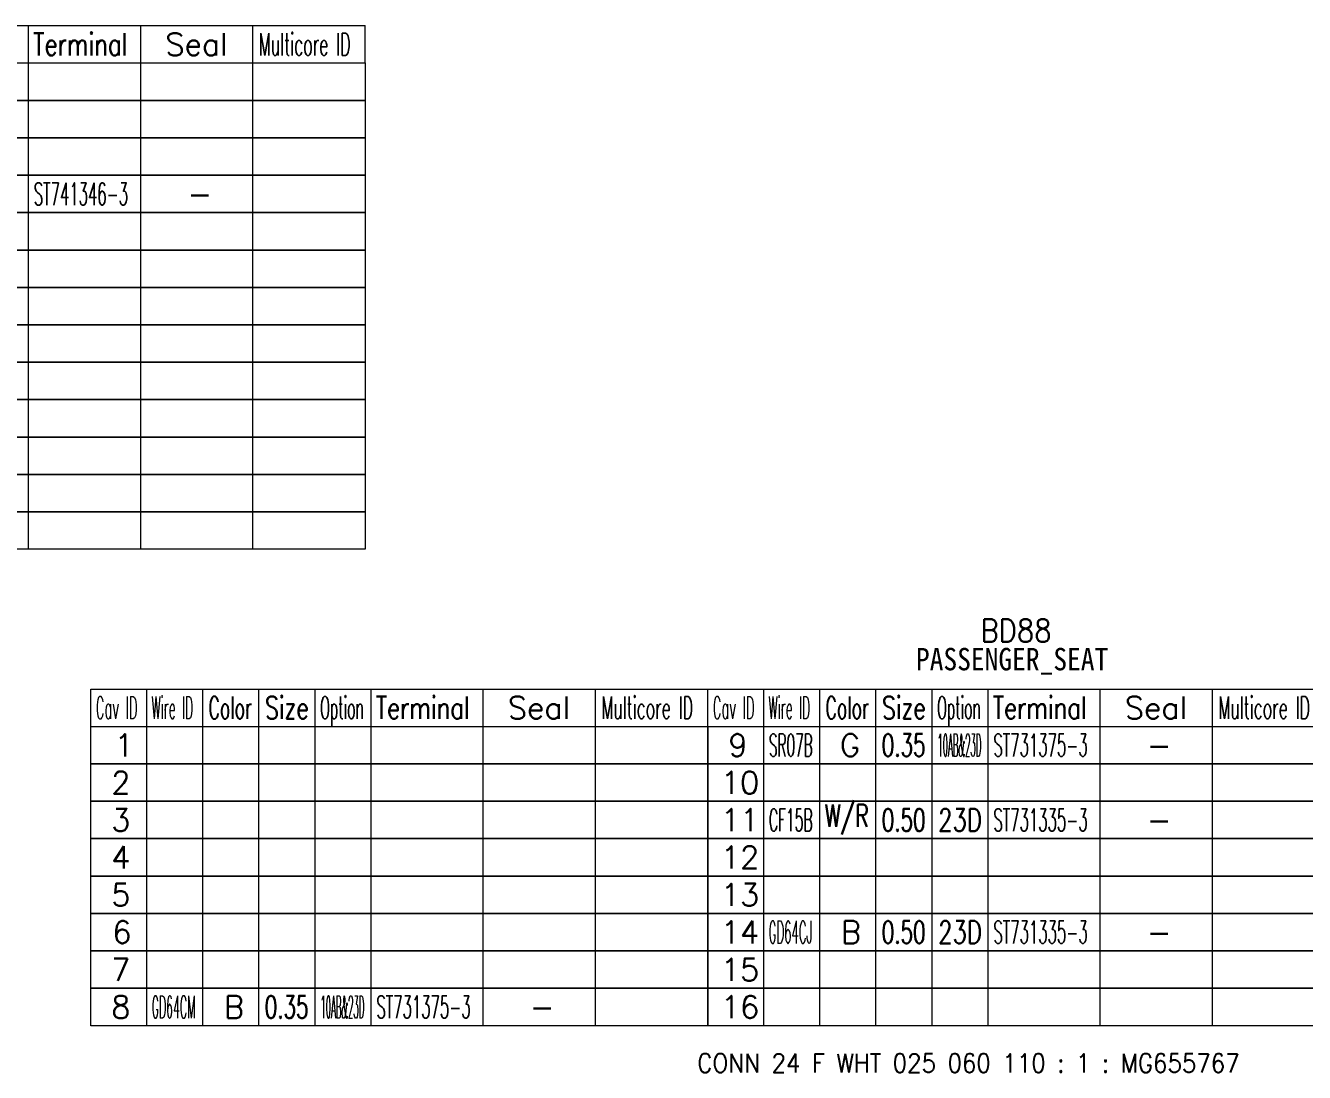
# Model space of a CAD drawing. Header units: inches. Extents: x 47316 to 59086, y 3141 to 11743.
# Drawn here: x 50846 to 51017, y 6081.9 to 6221.8 of the extents above; entities that cross this region are included whole.
import ezdxf

# ---------------------------------------------------------------- set-up
doc = ezdxf.new("R2010")
doc.units = ezdxf.units.IN
doc.header["$MEASUREMENT"] = 0
doc.styles.get("Standard").update_dxf_attribs({"font": ''})
doc.styles.get('Standard').set_extended_font_data('SimSun')

msp = doc.modelspace()

# ---------------------------------------------------------------- linework, layer by layer
at = {"color": 0, "linetype": 'Continuous', "lineweight": 15}
for p, q in [((50478.85, 6221.81), (50891.35, 6221.81)), ((50478.85, 6216.81), (50891.35, 6216.81)), ((50854.66, 6133.12), (51102.16, 6133.12)), ((50854.66, 6128.12), (50854.66, 6133.12)), ((50854.66, 6128.12), (51102.16, 6128.12))]:
    msp.add_line(p, q, dxfattribs=at)
at = {"color": 7, "linetype": 'Continuous', "lineweight": 15}
for p, q in [((50846.35, 6216.81), (50846.35, 6221.81)), ((50861.35, 6216.81), (50861.35, 6221.81)), ((50876.35, 6216.81), (50876.35, 6221.81)), ((50891.35, 6216.81), (50891.35, 6221.81)), ((50862.16, 6128.12), (50862.16, 6133.12)), ((50869.66, 6128.12), (50869.66, 6133.12)), ((50877.16, 6128.12), (50877.16, 6133.12)), ((50884.66, 6128.12), (50884.66, 6133.12)), ((50892.16, 6128.12), (50892.16, 6133.12)), ((50907.16, 6128.12), (50907.16, 6133.12)), ((50922.16, 6128.12), (50922.16, 6133.12)), ((50937.16, 6128.12), (50937.16, 6133.12)), ((50944.66, 6128.12), (50944.66, 6133.12)), ((50952.16, 6128.12), (50952.16, 6133.12)), ((50959.66, 6128.12), (50959.66, 6133.12)), ((50967.16, 6128.12), (50967.16, 6133.12)), ((50974.66, 6128.12), (50974.66, 6133.12)), ((50989.66, 6128.12), (50989.66, 6133.12)), ((51004.66, 6128.12), (51004.66, 6133.12))]:
    msp.add_line(p, q, dxfattribs=at)
at = {"color": 102, "linetype": 'Continuous', "lineweight": 15}
for p, q in [((50846.35, 6211.81), (50846.35, 6216.81)), ((50861.35, 6211.81), (50861.35, 6216.81)), ((50876.35, 6211.81), (50876.35, 6216.81)), ((50846.35, 6206.81), (50846.35, 6211.81)), ((50861.35, 6206.81), (50861.35, 6211.81)), ((50876.35, 6206.81), (50876.35, 6211.81)), ((50846.35, 6201.81), (50846.35, 6206.81)), ((50861.35, 6201.81), (50861.35, 6206.81)), ((50876.35, 6201.81), (50876.35, 6206.81)), ((50846.35, 6196.81), (50846.35, 6201.81)), ((50861.35, 6196.81), (50861.35, 6201.81)), ((50876.35, 6196.81), (50876.35, 6201.81)), ((50846.35, 6191.81), (50846.35, 6196.81)), ((50861.35, 6191.81), (50861.35, 6196.81)), ((50876.35, 6191.81), (50876.35, 6196.81)), ((50846.35, 6186.81), (50846.35, 6191.81)), ((50861.35, 6186.81), (50861.35, 6191.81)), ((50876.35, 6186.81), (50876.35, 6191.81)), ((50846.35, 6181.81), (50846.35, 6186.81)), ((50861.35, 6181.81), (50861.35, 6186.81)), ((50876.35, 6181.81), (50876.35, 6186.81)), ((50846.35, 6176.81), (50846.35, 6181.81)), ((50861.35, 6176.81), (50861.35, 6181.81)), ((50876.35, 6176.81), (50876.35, 6181.81)), ((50846.35, 6171.81), (50846.35, 6176.81)), ((50861.35, 6171.81), (50861.35, 6176.81)), ((50876.35, 6171.81), (50876.35, 6176.81)), ((50846.35, 6166.81), (50846.35, 6171.81)), ((50861.35, 6166.81), (50861.35, 6171.81)), ((50876.35, 6166.81), (50876.35, 6171.81)), ((50846.35, 6161.81), (50846.35, 6166.81)), ((50861.35, 6161.81), (50861.35, 6166.81)), ((50876.35, 6161.81), (50876.35, 6166.81)), ((50846.35, 6156.81), (50846.35, 6161.81)), ((50861.35, 6156.81), (50861.35, 6161.81)), ((50876.35, 6156.81), (50876.35, 6161.81)), ((50846.35, 6151.81), (50846.35, 6156.81)), ((50861.35, 6151.81), (50861.35, 6156.81)), ((50876.35, 6151.81), (50876.35, 6156.81)), ((50862.16, 6123.12), (50862.16, 6128.12)), ((50869.66, 6123.12), (50869.66, 6128.12)), ((50877.16, 6123.12), (50877.16, 6128.12)), ((50884.66, 6123.12), (50884.66, 6128.12)), ((50892.16, 6123.12), (50892.16, 6128.12)), ((50907.16, 6123.12), (50907.16, 6128.12)), ((50922.16, 6123.12), (50922.16, 6128.12)), ((50944.66, 6123.12), (50944.66, 6128.12)), ((50952.16, 6123.12), (50952.16, 6128.12)), ((50959.66, 6123.12), (50959.66, 6128.12)), ((50967.16, 6123.12), (50967.16, 6128.12)), ((50974.66, 6123.12), (50974.66, 6128.12)), ((50989.66, 6123.12), (50989.66, 6128.12)), ((51004.66, 6123.12), (51004.66, 6128.12)), ((50862.16, 6118.12), (50862.16, 6123.12)), ((50869.66, 6118.12), (50869.66, 6123.12)), ((50877.16, 6118.12), (50877.16, 6123.12)), ((50884.66, 6118.12), (50884.66, 6123.12)), ((50892.16, 6118.12), (50892.16, 6123.12)), ((50907.16, 6118.12), (50907.16, 6123.12)), ((50922.16, 6118.12), (50922.16, 6123.12)), ((50944.66, 6118.12), (50944.66, 6123.12)), ((50952.16, 6118.12), (50952.16, 6123.12)), ((50959.66, 6118.12), (50959.66, 6123.12)), ((50967.16, 6118.12), (50967.16, 6123.12)), ((50974.66, 6118.12), (50974.66, 6123.12)), ((50989.66, 6118.12), (50989.66, 6123.12)), ((51004.66, 6118.12), (51004.66, 6123.12)), ((50862.16, 6113.12), (50862.16, 6118.12)), ((50869.66, 6113.12), (50869.66, 6118.12)), ((50877.16, 6113.12), (50877.16, 6118.12)), ((50884.66, 6113.12), (50884.66, 6118.12)), ((50892.16, 6113.12), (50892.16, 6118.12)), ((50907.16, 6113.12), (50907.16, 6118.12)), ((50922.16, 6113.12), (50922.16, 6118.12)), ((50944.66, 6113.12), (50944.66, 6118.12)), ((50952.16, 6113.12), (50952.16, 6118.12)), ((50959.66, 6113.12), (50959.66, 6118.12)), ((50967.16, 6113.12), (50967.16, 6118.12)), ((50974.66, 6113.12), (50974.66, 6118.12)), ((50989.66, 6113.12), (50989.66, 6118.12)), ((51004.66, 6113.12), (51004.66, 6118.12)), ((50862.16, 6108.12), (50862.16, 6113.12)), ((50869.66, 6108.12), (50869.66, 6113.12)), ((50877.16, 6108.12), (50877.16, 6113.12)), ((50884.66, 6108.12), (50884.66, 6113.12)), ((50892.16, 6108.12), (50892.16, 6113.12)), ((50907.16, 6108.12), (50907.16, 6113.12)), ((50922.16, 6108.12), (50922.16, 6113.12)), ((50944.66, 6108.12), (50944.66, 6113.12)), ((50952.16, 6108.12), (50952.16, 6113.12)), ((50959.66, 6108.12), (50959.66, 6113.12)), ((50967.16, 6108.12), (50967.16, 6113.12)), ((50974.66, 6108.12), (50974.66, 6113.12)), ((50989.66, 6108.12), (50989.66, 6113.12)), ((51004.66, 6108.12), (51004.66, 6113.12)), ((50862.16, 6103.12), (50862.16, 6108.12)), ((50869.66, 6103.12), (50869.66, 6108.12)), ((50877.16, 6103.12), (50877.16, 6108.12)), ((50884.66, 6103.12), (50884.66, 6108.12)), ((50892.16, 6103.12), (50892.16, 6108.12)), ((50907.16, 6103.12), (50907.16, 6108.12)), ((50922.16, 6103.12), (50922.16, 6108.12)), ((50944.66, 6103.12), (50944.66, 6108.12)), ((50952.16, 6103.12), (50952.16, 6108.12)), ((50959.66, 6103.12), (50959.66, 6108.12)), ((50967.16, 6103.12), (50967.16, 6108.12)), ((50974.66, 6103.12), (50974.66, 6108.12)), ((50989.66, 6103.12), (50989.66, 6108.12)), ((51004.66, 6103.12), (51004.66, 6108.12)), ((50862.16, 6098.12), (50862.16, 6103.12)), ((50869.66, 6098.12), (50869.66, 6103.12)), ((50877.16, 6098.12), (50877.16, 6103.12)), ((50884.66, 6098.12), (50884.66, 6103.12)), ((50892.16, 6098.12), (50892.16, 6103.12)), ((50907.16, 6098.12), (50907.16, 6103.12)), ((50922.16, 6098.12), (50922.16, 6103.12)), ((50944.66, 6098.12), (50944.66, 6103.12)), ((50952.16, 6098.12), (50952.16, 6103.12)), ((50959.66, 6098.12), (50959.66, 6103.12)), ((50967.16, 6098.12), (50967.16, 6103.12)), ((50974.66, 6098.12), (50974.66, 6103.12)), ((50989.66, 6098.12), (50989.66, 6103.12)), ((51004.66, 6098.12), (51004.66, 6103.12)), ((50862.16, 6093.12), (50862.16, 6098.12)), ((50869.66, 6093.12), (50869.66, 6098.12)), ((50877.16, 6093.12), (50877.16, 6098.12)), ((50884.66, 6093.12), (50884.66, 6098.12)), ((50892.16, 6093.12), (50892.16, 6098.12)), ((50907.16, 6093.12), (50907.16, 6098.12)), ((50922.16, 6093.12), (50922.16, 6098.12)), ((50944.66, 6093.12), (50944.66, 6098.12)), ((50952.16, 6093.12), (50952.16, 6098.12)), ((50959.66, 6093.12), (50959.66, 6098.12)), ((50967.16, 6093.12), (50967.16, 6098.12)), ((50974.66, 6093.12), (50974.66, 6098.12)), ((50989.66, 6093.12), (50989.66, 6098.12)), ((51004.66, 6093.12), (51004.66, 6098.12)), ((50862.16, 6088.12), (50862.16, 6093.12)), ((50869.66, 6088.12), (50869.66, 6093.12)), ((50877.16, 6088.12), (50877.16, 6093.12)), ((50884.66, 6088.12), (50884.66, 6093.12)), ((50892.16, 6088.12), (50892.16, 6093.12)), ((50907.16, 6088.12), (50907.16, 6093.12)), ((50922.16, 6088.12), (50922.16, 6093.12)), ((50944.66, 6088.12), (50944.66, 6093.12)), ((50952.16, 6088.12), (50952.16, 6093.12)), ((50959.66, 6088.12), (50959.66, 6093.12)), ((50967.16, 6088.12), (50967.16, 6093.12)), ((50974.66, 6088.12), (50974.66, 6093.12)), ((50989.66, 6088.12), (50989.66, 6093.12)), ((51004.66, 6088.12), (51004.66, 6093.12))]:
    msp.add_line(p, q, dxfattribs=at)
at = {"color": 0, "linetype": 'Continuous', "lineweight": 15}
for points in [[(50808.85, 6211.81), (50808.85, 6216.81), (50891.35, 6216.81), (50891.35, 6211.81)], [(50808.85, 6206.81), (50808.85, 6211.81), (50891.35, 6211.81), (50891.35, 6206.81)], [(50808.85, 6201.81), (50808.85, 6206.81), (50891.35, 6206.81), (50891.35, 6201.81)], [(50808.85, 6196.81), (50808.85, 6201.81), (50891.35, 6201.81), (50891.35, 6196.81)], [(50808.85, 6191.81), (50808.85, 6196.81), (50891.35, 6196.81), (50891.35, 6191.81)], [(50808.85, 6186.81), (50808.85, 6191.81), (50891.35, 6191.81), (50891.35, 6186.81)], [(50808.85, 6181.81), (50808.85, 6186.81), (50891.35, 6186.81), (50891.35, 6181.81)], [(50808.85, 6176.81), (50808.85, 6181.81), (50891.35, 6181.81), (50891.35, 6176.81)], [(50808.85, 6171.81), (50808.85, 6176.81), (50891.35, 6176.81), (50891.35, 6171.81)], [(50808.85, 6166.81), (50808.85, 6171.81), (50891.35, 6171.81), (50891.35, 6166.81)], [(50808.85, 6161.81), (50808.85, 6166.81), (50891.35, 6166.81), (50891.35, 6161.81)], [(50808.85, 6156.81), (50808.85, 6161.81), (50891.35, 6161.81), (50891.35, 6156.81)], [(50808.85, 6151.81), (50808.85, 6156.81), (50891.35, 6156.81), (50891.35, 6151.81)], [(50854.66, 6123.12), (50854.66, 6128.12), (50937.16, 6128.12), (50937.16, 6123.12)], [(50937.16, 6123.12), (50937.16, 6128.12), (51019.66, 6128.12), (51019.66, 6123.12)], [(50854.66, 6118.12), (50854.66, 6123.12), (50937.16, 6123.12), (50937.16, 6118.12)], [(50937.16, 6118.12), (50937.16, 6123.12), (51019.66, 6123.12), (51019.66, 6118.12)], [(50854.66, 6113.12), (50854.66, 6118.12), (50937.16, 6118.12), (50937.16, 6113.12)], [(50937.16, 6113.12), (50937.16, 6118.12), (51019.66, 6118.12), (51019.66, 6113.12)], [(50854.66, 6108.12), (50854.66, 6113.12), (50937.16, 6113.12), (50937.16, 6108.12)], [(50937.16, 6108.12), (50937.16, 6113.12), (51019.66, 6113.12), (51019.66, 6108.12)], [(50854.66, 6103.12), (50854.66, 6108.12), (50937.16, 6108.12), (50937.16, 6103.12)], [(50937.16, 6103.12), (50937.16, 6108.12), (51019.66, 6108.12), (51019.66, 6103.12)], [(50854.66, 6098.12), (50854.66, 6103.12), (50937.16, 6103.12), (50937.16, 6098.12)], [(50937.16, 6098.12), (50937.16, 6103.12), (51019.66, 6103.12), (51019.66, 6098.12)], [(50854.66, 6093.12), (50854.66, 6098.12), (50937.16, 6098.12), (50937.16, 6093.12)], [(50937.16, 6093.12), (50937.16, 6098.12), (51019.66, 6098.12), (51019.66, 6093.12)], [(50854.66, 6088.12), (50854.66, 6093.12), (50937.16, 6093.12), (50937.16, 6088.12)], [(50937.16, 6088.12), (50937.16, 6093.12), (51019.66, 6093.12), (51019.66, 6088.12)]]:
    msp.add_lwpolyline(points, close=True, dxfattribs=at)

# ---------------------------------------------------------------- texts
at = {"color": 7, "linetype": 'Continuous', "lineweight": 15, "char_height": 3, "attachment_point": 1}
for s, insert, width in [('\\Fromans.shx;\\W0.7480916031;\\T1.0000000000;\\o\\lTerminal', (50846.96, 6220.81), 14), ('\\Fromans.shx;\\W0.5185185185;\\T1.0000000000;\\o\\lMulticore ID', (50877.15, 6220.81), 14), ('\\Fromans.shx;\\W1.0000000000;\\T1.0000000000;\\o\\lSeal', (50864.64, 6220.81), 9.2857), ('\\Fromans.shx;\\W0.4292452830;\\T1.0000000000;\\o\\lCav ID', (50855.34, 6132.12), 6.5), ('\\Fromans.shx;\\W0.4026548673;\\T1.0000000000;\\o\\lWire ID', (50862.77, 6132.12), 6.5), ('\\Fromans.shx;\\W0.5687500000;\\T1.0000000000;\\o\\lColor', (50870.4, 6132.12), 6.5), ('\\Fromans.shx;\\W0.7222222222;\\T1.0000000000;\\o\\lSize', (50877.97, 6132.12), 6.5), ('\\Fromans.shx;\\W0.4595959596;\\T1.0000000000;\\o\\lOption', (50885.35, 6132.12), 6.5), ('\\Fromans.shx;\\W0.7480916031;\\T1.0000000000;\\o\\lTerminal', (50892.76, 6132.12), 14), ('\\Fromans.shx;\\W1.0000000000;\\T1.0000000000;\\o\\lSeal', (50910.44, 6132.12), 9.2857), ('\\Fromans.shx;\\W0.5185185185;\\T1.0000000000;\\o\\lMulticore ID', (50922.95, 6132.12), 14), ('\\Fromans.shx;\\W0.4292452830;\\T1.0000000000;\\o\\lCav ID', (50937.84, 6132.12), 6.5), ('\\Fromans.shx;\\W0.4026548673;\\T1.0000000000;\\o\\lWire ID', (50945.27, 6132.12), 6.5), ('\\Fromans.shx;\\W0.5687500000;\\T1.0000000000;\\o\\lColor', (50952.9, 6132.12), 6.5), ('\\Fromans.shx;\\W0.7222222222;\\T1.0000000000;\\o\\lSize', (50960.47, 6132.12), 6.5), ('\\Fromans.shx;\\W0.4595959596;\\T1.0000000000;\\o\\lOption', (50967.85, 6132.12), 6.5), ('\\Fromans.shx;\\W0.7480916031;\\T1.0000000000;\\o\\lTerminal', (50975.26, 6132.12), 14), ('\\Fromans.shx;\\W1.0000000000;\\T1.0000000000;\\o\\lSeal', (50992.94, 6132.12), 9.2857), ('\\Fromans.shx;\\W0.5185185185;\\T1.0000000000;\\o\\lMulticore ID', (51005.45, 6132.12), 14), ('\\Fromans.shx;\\W1.0000000000;\\T1.0000000000;\\o\\l1', (50857.84, 6127.12), 2.8571), ('\\Fromans.shx;\\W1.0000000000;\\T1.0000000000;\\o\\l9', (50939.91, 6127.12), 2.8571), ('\\Fromans.shx;\\W1.0000000000;\\T1.0000000000;\\o\\l2', (50857.41, 6122.12), 2.8571), ('\\Fromans.shx;\\W1.0000000000;\\T1.0000000000;\\o\\l10', (50938.91, 6122.12), 5.7143), ('\\Fromans.shx;\\W1.0000000000;\\T1.0000000000;\\o\\l3', (50857.41, 6117.12), 2.8571), ('\\Fromans.shx;\\W1.0000000000;\\T1.0000000000;\\o\\l11', (50938.91, 6117.12), 5.7143), ('\\Fromans.shx;\\W1.0000000000;\\T1.0000000000;\\o\\l4', (50857.41, 6112.12), 2.8571), ('\\Fromans.shx;\\W1.0000000000;\\T1.0000000000;\\o\\l12', (50938.91, 6112.12), 5.7143), ('\\Fromans.shx;\\W1.0000000000;\\T1.0000000000;\\o\\l5', (50857.41, 6107.12), 2.8571), ('\\Fromans.shx;\\W1.0000000000;\\T1.0000000000;\\o\\l13', (50938.91, 6107.12), 5.7143), ('\\Fromans.shx;\\W1.0000000000;\\T1.0000000000;\\o\\l6', (50857.55, 6102.12), 2.8571), ('\\Fromans.shx;\\W1.0000000000;\\T1.0000000000;\\o\\l14', (50938.91, 6102.12), 5.7143), ('\\Fromans.shx;\\W1.0000000000;\\T1.0000000000;\\o\\l7', (50857.41, 6097.12), 2.8571), ('\\Fromans.shx;\\W1.0000000000;\\T1.0000000000;\\o\\l15', (50938.91, 6097.12), 5.7143), ('\\Fromans.shx;\\W1.0000000000;\\T1.0000000000;\\o\\l8', (50857.41, 6092.12), 2.8571), ('\\Fromans.shx;\\W1.0000000000;\\T1.0000000000;\\o\\l16', (50938.91, 6092.12), 5.7143)]:
    msp.add_mtext(s, dxfattribs=dict(at, insert=insert, width=width))
at = {"color": 21, "linetype": 'Continuous', "lineweight": 15, "char_height": 3, "attachment_point": 1}
for s, insert, width in [('\\Fromans.shx;\\W0.4851485149;\\T1.0000000000;\\o\\lST741346-3', (50847.06, 6200.81), 14), ('\\Fromans.shx;\\W0.4460784314;\\T1.0000000000;\\o\\lSR07B', (50945.35, 6127.12), 6.5), ('\\Fromans.shx;\\W0.6500000000;\\T1.0000000000;\\o\\l0.35', (50960.44, 6127.12), 6.5), ('\\Fromans.shx;\\W0.4851485149;\\T1.0000000000;\\o\\lST731375-3', (50975.37, 6127.12), 14), ('\\Fromans.shx;\\W0.4550000000;\\T1.0000000000;\\o\\lCF15B', (50945.35, 6117.12), 6.5), ('\\Fromans.shx;\\W0.6500000000;\\T1.0000000000;\\o\\l0.50', (50960.44, 6117.12), 6.5), ('\\Fromans.shx;\\W0.4851485149;\\T1.0000000000;\\o\\lST731335-3', (50975.37, 6117.12), 14), ('\\Fromans.shx;\\W0.3823529412;\\T1.0000000000;\\o\\lGD64CJ', (50945.32, 6102.12), 6.5), ('\\Fromans.shx;\\W0.6500000000;\\T1.0000000000;\\o\\l0.50', (50960.44, 6102.12), 6.5), ('\\Fromans.shx;\\W0.4851485149;\\T1.0000000000;\\o\\lST731335-3', (50975.37, 6102.12), 14), ('\\Fromans.shx;\\W0.3582677165;\\T1.0000000000;\\o\\lGD64CM', (50862.81, 6092.12), 6.5), ('\\Fromans.shx;\\W0.6500000000;\\T1.0000000000;\\o\\l0.35', (50877.94, 6092.12), 6.5), ('\\Fromans.shx;\\W0.4851485149;\\T1.0000000000;\\o\\lST731375-3', (50892.87, 6092.12), 14)]:
    msp.add_mtext(s, dxfattribs=dict(at, insert=insert, width=width))
at = {"color": 140, "linetype": 'Continuous', "lineweight": 15, "char_height": 3, "attachment_point": 1}
for s, insert, width in [('\\Fromans.shx;\\W1.0000000000;\\T1.0000000000;\\o\\l-', (50867.57, 6200.81), 3.7143), ('\\Fromans.shx;\\W1.0000000000;\\T1.0000000000;\\o\\lG', (50954.84, 6127.12), 3), ('\\Fromans.shx;\\W0.2740963855;\\T1.0000000000;\\o\\l10AB&23D', (50967.89, 6127.12), 6.5), ('\\Fromans.shx;\\W1.0000000000;\\T1.0000000000;\\o\\l-', (50995.87, 6127.12), 3.7143), ('\\Fromans.shx;\\W0.6791044776;\\T1.0000000000;\\o\\lW/R', (50952.85, 6117.69), 6.5), ('\\Fromans.shx;\\W0.7459016393;\\T1.0000000000;\\o\\l23D', (50967.98, 6117.12), 6.5), ('\\Fromans.shx;\\W1.0000000000;\\T1.0000000000;\\o\\l-', (50995.87, 6117.12), 3.7143), ('\\Fromans.shx;\\W1.0000000000;\\T1.0000000000;\\o\\lB', (50954.98, 6102.12), 3), ('\\Fromans.shx;\\W0.7459016393;\\T1.0000000000;\\o\\l23D', (50967.98, 6102.12), 6.5), ('\\Fromans.shx;\\W1.0000000000;\\T1.0000000000;\\o\\l-', (50995.87, 6102.12), 3.7143), ('\\Fromans.shx;\\W1.0000000000;\\T1.0000000000;\\o\\lB', (50872.48, 6092.12), 3), ('\\Fromans.shx;\\W0.2740963855;\\T1.0000000000;\\o\\l10AB&23D', (50885.39, 6092.12), 6.5), ('\\Fromans.shx;\\W1.0000000000;\\T1.0000000000;\\o\\l-', (50913.37, 6092.12), 3.7143)]:
    msp.add_mtext(s, dxfattribs=dict(at, insert=insert, width=width))
at = {"color": 6, "linetype": 'Continuous', "lineweight": 20, "char_height": 3, "attachment_point": 1}
for s, insert, width in [('\\Fromans.shx;\\W0.9000000000;\\T1.0000000000;\\o\\lBD88', (50973.65, 6142.44), 10.5429), ('\\f黑体|b0|i0|c1|p0;\\W0.9000000000;\\T1.0000000000;\\o\\lPASSENGER_SEAT', (50965.01, 6138.62), 27.182)]:
    msp.add_mtext(s, dxfattribs=dict(at, insert=insert, width=width))
at = {"color": 42, "linetype": 'Continuous', "lineweight": 15, "insert": (50935.77, 6084.37), "char_height": 2.5, "width": 85.9286, "attachment_point": 1}
msp.add_mtext('\\Fromans.shx;\\W0.9000000000;\\T1.0000000000;\\o\\lCONN 24 F WHT 025 060 110 : 1 : MG655767', dxfattribs=at)

doc.saveas('drawing.dxf')
